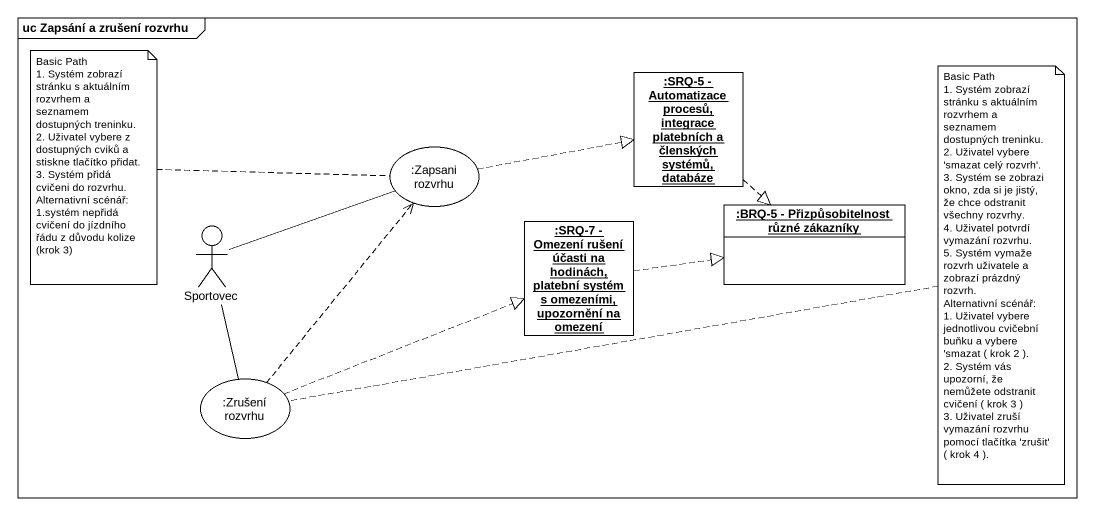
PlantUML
@startuml
mainframe uc Zapsání a zrušení rozvrhu
allowmixing
hide circle
hide empty members
object ":SRQ-5 - Automatizace procesů, integrace platebních a členských systémů, databáze" as SRQ_5_Automatizace_procesů
usecase ":Zapsani rozvrhu" as Zapsani_rozvrhu
object ":SRQ-7 - Omezení rušení účasti na hodinách, platební systém s omezeními, upozornění na omezení" as SRQ_7_Omezení_rušení_účasti
object ":BRQ-5 - Přizpůsobitelnost různé zákazníky" as BRQ_5_Přizpůsobitelnost
actor Sportovec
usecase ":Zrušení rozvrhu" as Zrušení_rozvrhu
SRQ_5_Automatizace_procesů ..|> BRQ_5_Přizpůsobitelnost
Zapsani_rozvrhu .right.|> SRQ_5_Automatizace_procesů
SRQ_7_Omezení_rušení_účasti .right.|> BRQ_5_Přizpůsobitelnost
Sportovec -right- Zapsani_rozvrhu
Sportovec -- Zrušení_rozvrhu
Zrušení_rozvrhu .up.> Zapsani_rozvrhu
Zrušení_rozvrhu .right.|> SRQ_7_Omezení_rušení_účasti
note left of Zapsani_rozvrhu
  Basic Path
  1. Systém zobrazí stránku s aktuálním rozvrhem a seznamem dostupných treninku.
  2. Uživatel vybere z dostupných cviků a stiskne tlačítko přidat.
  3. Systém přidá cvičeni do rozvrhu.
  Alternativní scénář:
  1.systém nepřidá cvičení do jízdního řádu z důvodu kolize (krok 3)
end note
note right of Zrušení_rozvrhu
  Basic Path
  1. Systém zobrazí stránku s aktuálním rozvrhem a seznamem dostupných treninku.
  2. Uživatel vybere 'smazat celý rozvrh'.
  3. Systém se zobrazi okno, zda si je jistý, že chce odstranit všechny rozvrhy.
  4. Uživatel potvrdí vymazání rozvrhu.
  5. Systém vymaže rozvrh uživatele a zobrazí prázdný rozvrh.
  Alternativní scénář:
  1. Uživatel vybere jednotlivou cvičební buňku a vybere 'smazat ( krok 2 ).
  2. Systém vás upozorní, že nemůžete odstranit cvičení ( krok 3 )
  3. Uživatel zruší vymazání rozvrhu pomocí tlačítka 'zrušit' ( krok 4 ).
end note
@enduml
